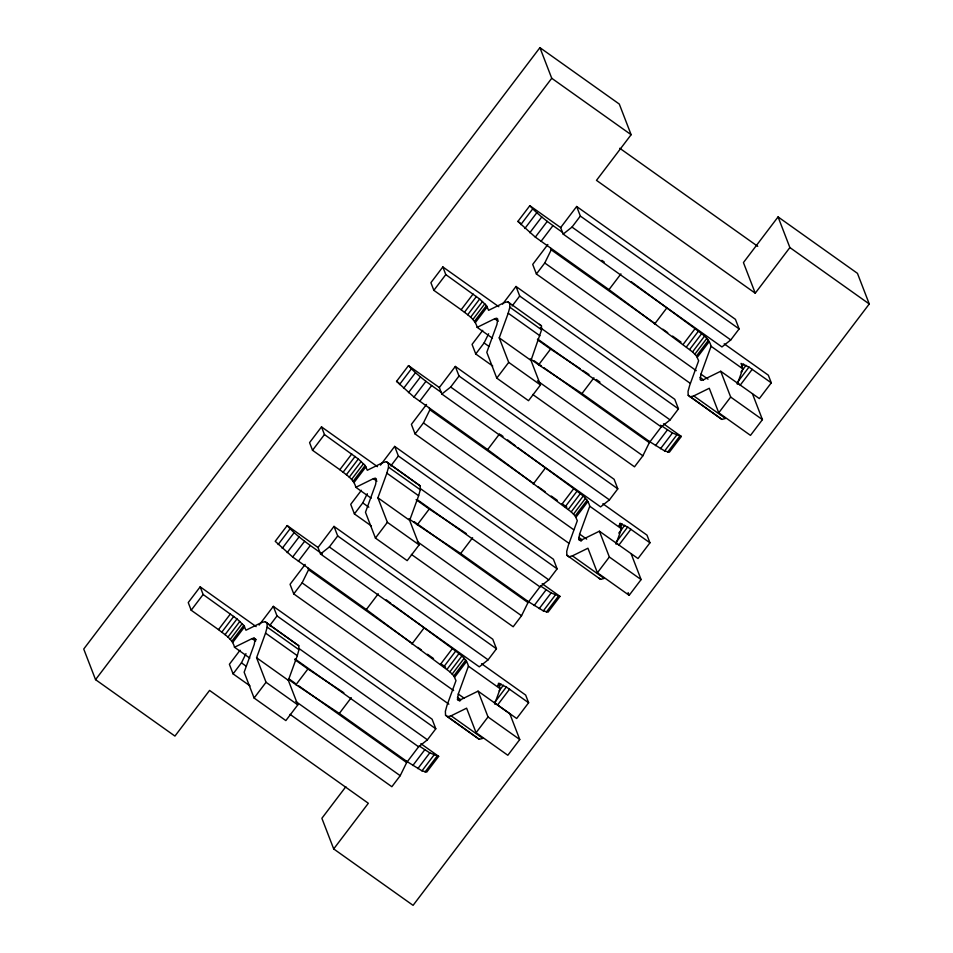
<?xml version="1.0" encoding="UTF-8"?>
<svg xmlns="http://www.w3.org/2000/svg" width="953" height="953" viewBox="0 0 953 953"><rect width="100%" height="100%" fill="white"/><g stroke="black" fill="none" stroke-linecap="round" stroke-linejoin="round"><path stroke-width="1.43" d="M234.509 647.242L252.068 638.605L254.034 638.105L255.094 638.951L254.284 644.347L244.147 672.21L254.106 698.025L285.852 720.587L297.801 704.851L266.042 682.277L256.583 657.749L265.542 633.114L267.185 627.11L267.031 623.202L265.089 621.666L261.479 622.583L245.957 630.219L243.801 625.454L236.987 618.926L203.132 594.493L200.178 586.834L188.241 602.57L191.196 610.23L218.499 629.635C224.598 634.603 232.615 638.951 234.509 647.242L249.805 658.118M297.801 704.851L288.33 680.323L297.3 655.676L298.944 649.684L298.789 645.777L265.089 621.666M355.838 487.305L373.397 478.656L375.363 478.156L376.423 479.002L375.613 484.41L365.476 512.261L375.434 538.076L407.181 560.638L419.129 544.902L387.371 522.327L377.912 497.8L386.87 473.164L388.526 467.161L388.359 463.253L386.418 461.717L382.808 462.634L367.286 470.27L365.142 465.505L358.316 458.977L324.461 434.544L321.506 426.884L309.57 442.621L312.524 450.281L339.828 469.698C345.927 474.665 353.944 479.014 355.838 487.305L371.134 498.169M419.129 544.902L409.659 520.374L418.629 495.739L420.273 489.735L420.118 485.827L386.418 461.717M477.179 327.356L494.726 318.719L496.692 318.207L497.752 319.052L496.942 324.461L486.804 352.312L496.763 378.127L528.522 400.701L540.458 384.952L508.711 362.378L499.241 337.862L508.211 313.215L509.855 307.223L509.7 303.316L507.746 301.767L504.149 302.685L488.615 310.333L486.471 305.568L479.657 299.028L445.801 274.595L442.847 266.935L430.899 282.684L433.853 290.343L461.157 309.749C467.268 314.716 475.273 319.064 477.179 327.356L492.463 338.22M540.458 384.952L531 360.425L541.602 329.786L541.447 325.878L539.505 324.342M318.004 547.487L334.003 526.39L492.772 639.237L496.465 648.802L488.103 659.821L479.276 666.838L320.518 553.991L318.004 547.487L287.175 525.568L275.226 541.316L292.666 557.017L366.333 609.539L449.887 671.829L453.831 675.88L455.987 680.645L447.028 705.28L445.373 711.283L445.539 715.191L447.481 716.727L451.091 715.81L466.613 708.174L476.071 732.702L507.83 755.264L519.766 739.528L509.807 713.714L478.061 691.151L460.502 699.788L458.536 700.288L457.476 699.442L458.286 694.046L468.423 666.183C466.529 657.892 458.512 653.544 452.413 648.576L393.077 605M602.868 503.768L646.992 535.133L649.946 542.793L638.01 558.541L599.389 531.202L581.83 539.839L579.865 540.339L578.805 539.493L579.615 534.097L589.752 506.234C587.858 497.942 579.841 493.594 573.742 488.627L517.824 447.636M724.197 343.83L768.332 375.196L771.287 382.844L759.338 398.592L720.718 371.253L703.171 379.89L701.205 380.39L700.145 379.556L700.955 374.148L711.081 346.284C709.187 337.993 701.182 333.645 695.071 328.678L631.184 281.659M494.607 704.076L500.182 688.757L498.395 683.325L506.329 686.994L528.617 702.742L516.681 718.491L494.393 702.742L506.329 686.994M615.936 544.127L621.511 528.808L619.724 523.376L627.658 527.045L649.946 542.793M737.265 384.178L742.84 368.859L741.053 363.427L748.998 367.108L771.287 382.844M250.055 685.922L233.08 673.866L241.443 662.847L245.969 653.651M448.875 704.16L293.75 593.898L302.113 582.879L308.569 569.739L307.902 568.012M371.384 525.985L354.421 513.917L362.771 502.898L367.298 493.702M569.001 543.341L415.079 433.949L423.442 422.929L429.898 409.79L429.231 408.063M492.713 366.035L475.75 353.968L484.1 342.949L488.627 333.753M690.329 383.404L536.408 273.999L544.771 262.98L551.227 249.841L550.572 248.114M290.046 714.357L391.85 786.713L400.212 775.694L406.669 762.555L406.002 760.828M411.374 554.408L513.179 626.764L521.541 615.745L527.998 602.606L527.331 600.878M532.703 394.459L634.507 466.815L642.87 455.796L649.327 442.657L648.671 440.941M755.252 293.202L596.483 180.355L631.124 134.707L619.295 104.068L539.922 47.65L83.733 649.029L95.55 679.656L174.935 736.085L209.565 690.425L368.334 803.272L333.705 848.932L413.078 905.35L869.267 303.971L857.45 273.344L778.065 216.915L743.435 262.575L755.252 293.202L789.882 247.554L778.065 216.915M95.55 679.656L551.739 78.277L539.922 47.65M191.196 610.23L203.132 594.493M312.524 450.281L324.461 434.544M433.853 290.343L445.801 274.595M631.136 553.764L641.095 579.579L629.159 595.315L597.4 572.753L587.941 548.225L572.419 555.861L568.81 556.79L566.868 555.242L566.713 551.334L568.357 545.33L577.315 520.695L575.171 515.93L571.216 511.88L487.662 449.59L413.995 397.067L396.567 381.367L408.503 365.618L439.333 387.537L441.847 394.042L600.604 506.889L609.432 499.884L617.794 488.853L614.101 479.288L455.331 366.44L439.333 387.537M690.139 396.841L693.748 395.924L725.507 418.486L721.897 419.403L688.197 395.292L688.042 391.385L689.686 385.393L698.644 360.746L696.5 355.981L692.545 351.931L608.991 289.641L535.324 237.13L517.896 221.418L529.832 205.681L560.662 227.588L563.175 234.093L721.945 346.94L730.76 339.935L739.123 328.916L735.43 319.338L576.66 206.491L560.662 227.588M278.145 544.52L290.081 528.772L287.175 525.568M399.474 384.571L411.41 368.823L408.503 365.618M520.803 224.622L532.739 208.886L529.832 205.681M218.499 629.635L230.447 613.899M339.828 469.698L351.776 453.95M461.157 309.749L473.105 294M282.195 548.38L294.143 532.632L290.081 528.772M403.536 388.431L415.472 372.683L411.41 368.823M524.865 228.482L536.801 212.733L532.739 208.886M221.835 632.113L233.783 616.365M343.163 472.164L355.112 456.416M464.504 312.215L476.44 296.466M287.151 552.633L299.087 536.896L294.143 532.632M408.48 392.684L420.428 376.947L415.472 372.683M529.808 232.735L541.757 216.998L536.801 212.733M225.051 634.662L236.987 618.926M346.38 474.725L358.316 458.977M467.709 314.776L479.657 299.028M227.91 637.14L239.858 621.404M349.239 477.203L361.187 461.455M470.579 317.254L482.516 301.505M230.233 639.38L242.181 623.631M292.666 557.017L304.603 541.28L299.087 536.896M351.574 479.43L363.51 463.682M413.995 397.067L425.931 381.331L420.428 376.947M472.902 319.481L484.839 303.733M535.324 237.13L547.26 221.382L541.757 216.998M231.865 641.202L243.801 625.454M353.194 481.253L365.142 465.505M474.523 321.304L486.471 305.568M232.675 642.501L244.623 626.752M354.004 482.552L365.952 466.803M475.344 322.602L487.281 306.866M298.384 561.246L310.321 545.497L322.233 553.967M419.713 401.296L431.649 385.548L441.179 392.326M541.042 241.347L552.978 225.599L562.508 232.377M240.061 650.232L229.387 664.289L233.08 673.866M259.109 625.108L273.332 606.358L432.102 719.205L435.795 728.783L427.432 739.802L418.617 746.807L294.977 658.928M305.174 564.402L290.057 584.32L293.75 593.898M361.39 490.283L350.716 504.351L354.421 513.917M380.45 465.159L394.673 446.409L553.431 559.256L557.124 568.834L548.773 579.853L539.946 586.869L417.521 499.849M426.503 404.453L411.386 424.371L415.079 433.949M482.718 330.334L472.057 344.402L475.75 353.968M502.66 304.043L516.002 286.472L674.76 399.307L678.453 408.885L670.102 419.904L661.275 426.92L537.635 339.042M547.832 244.504L532.715 264.422L536.408 273.999M269.508 625.847L277.025 615.936L273.332 606.358M320.518 553.991L329.333 546.974L337.696 535.955L334.003 526.39M390.837 465.898L398.366 455.987L394.673 446.409M441.847 394.042L450.674 387.037L459.024 376.018L455.331 366.44M512.166 305.961L519.695 296.038L516.002 286.472M563.175 234.093L572.003 227.088L580.353 216.069L576.66 206.491M254.106 698.025L266.042 682.277M375.434 538.076L387.371 522.327M496.763 378.127L508.711 362.378M288.807 679.608L295.978 684.707L307.914 668.97L343.83 692.771M408.944 518.813L417.307 524.758L429.255 509.021L466.41 533.644M530.273 358.864L538.636 364.82L550.584 349.072L580.306 368.775M366.333 609.539L378.27 593.79M487.662 449.59L499.598 433.853M608.991 289.641L620.939 273.904M295.978 684.707L339.328 713.44L351.264 697.691M417.307 524.758L460.656 553.49L472.593 537.742M538.636 364.82L581.985 393.541L593.933 377.805M411.899 644.002L423.835 628.265M533.227 484.064L545.164 468.316M654.556 324.115L666.492 308.367M345.856 786.69L321.876 818.293L333.705 848.932M440.477 664.324L452.413 648.576M561.805 504.375L573.742 488.627M683.134 344.426L695.071 328.678M443.812 666.79L455.748 651.042M565.141 506.841L577.077 491.093M686.47 346.892L698.418 331.156M447.017 669.351L458.965 653.603M568.345 509.402L580.294 493.654M689.686 349.453L701.622 333.705M449.887 671.829L461.824 656.081M571.216 511.88L583.153 496.132M692.545 351.931L704.493 336.183M452.21 674.057L464.147 658.309M573.539 514.108L585.487 498.359M694.868 354.159L706.816 338.422M453.831 675.88L465.779 660.131M575.171 515.93L587.108 500.194M696.5 355.981L708.436 340.245M454.652 677.178L466.589 661.43M575.981 517.229L587.918 501.492M697.31 357.28L709.258 341.543M407.276 761.733L419.213 745.996L429.779 752.87L438.666 756.348L426.73 772.085L422 770.834L407.276 761.733L339.328 713.44M528.605 601.784L540.554 586.047L551.108 592.933L560.007 596.399L548.058 612.136L543.329 610.885L528.605 601.784L460.656 553.49M649.934 441.835L661.882 426.098L672.449 432.984L681.335 436.45L669.387 452.199L664.658 450.936L649.934 441.835L581.985 393.541M412.828 765.521L424.764 749.773M534.156 605.572L546.093 589.824M655.485 445.623L667.434 429.886M417.843 768.618L429.779 752.87M539.172 608.669L551.108 592.933M660.5 448.72L672.449 432.984M422 770.834L433.937 755.086M543.329 610.885L555.277 595.137M664.658 450.936L676.606 435.199M425.026 772.013L436.974 756.277M546.355 612.064L558.303 596.328M667.696 452.115L679.632 436.379M497.597 685.552L499.312 683.301M618.938 525.603L620.641 523.352M499.312 686.184L501.016 683.944M619.795 527.366L622.357 523.995M741.124 367.417L743.685 364.046M499.146 690.818L503.41 685.195M618.771 533.12L624.751 525.258M740.957 372.051L746.08 365.309M627.658 527.045L615.721 542.793L618.962 544.997L630.898 529.26M748.998 367.108L737.05 382.844L740.29 385.048L752.227 369.311M476.071 732.702L488.019 716.954L478.061 691.151M597.4 572.753L609.348 557.005L599.389 531.202M752.477 393.827L762.436 419.63L750.487 435.378L718.741 412.804L730.677 397.067L720.718 371.253M497.621 704.946L509.569 689.198M693.748 395.924L709.27 388.276L718.741 412.804M566.868 555.242L600.569 579.353L604.166 578.435L572.419 555.861M447.481 716.727L479.24 739.302L482.837 738.384L451.091 715.81M582.783 370.407L588.978 374.517M551.739 78.277L631.124 134.707M789.882 247.554L869.267 303.971M619.76 148.263L757.742 246.339M580.353 216.069L739.123 328.916M572.003 227.088L730.76 339.935M601.855 260.348L604.238 262.039M711.081 346.284L742.84 368.859M517.896 221.418L520.267 223.109M551.227 249.841L655.652 324.056M662.895 329.214L667.731 332.645M672.556 336.075L681.014 342.091M544.771 262.98L696.262 370.657M700.955 374.148L708.008 379.163M730.677 397.067L762.436 419.63M700.05 377.424L703.576 379.925M688.197 395.292L721.897 419.403M519.695 296.038L678.453 408.885M507.746 301.767L541.447 325.878M540.422 327.737L670.102 419.904M509.855 307.223L541.602 329.786M508.211 313.215L539.958 335.79M442.847 266.935L498.8 306.711M663.514 423.787L681.335 436.45M596.352 379.52L599.985 382.105M537.432 339.733L550.584 349.072M494.726 318.719L498.252 321.221M534.168 360.806L541.447 365.976M543.865 367.691L649.327 442.657M499.241 337.862L531 360.425M484.1 342.949L488.949 346.404M537.432 380.855L642.87 455.796M459.024 376.018L617.794 488.853M450.674 387.037L609.432 499.884M589.752 506.234L621.511 528.808M396.567 381.367L398.938 383.058M429.898 409.79L533.108 483.147M537.945 486.578L545.187 491.736M551.227 496.025L557.267 500.313M562.103 503.744L566.928 507.187M423.442 422.929L573.718 529.737M579.615 534.097L586.679 539.112M609.348 557.005L641.095 579.579M578.721 537.373L582.247 539.874M578.805 539.493L581.163 541.173M398.366 455.987L557.124 568.834M388.359 463.253L420.118 485.827M420.297 488.544L548.773 579.853M388.526 467.161L420.273 489.735M386.87 473.164L418.629 495.739M321.506 426.884L377.471 466.66M542.186 583.736L560.007 596.399M416.104 499.67L429.255 509.021M373.397 478.656L376.923 481.17M414.055 521.613L527.998 602.606M377.912 497.8L409.659 520.374M362.771 502.898L368.835 507.21M417.307 541.661L521.541 615.745M337.696 535.955L496.465 648.802M329.333 546.974L488.103 659.821M481.539 663.717L525.663 695.082L528.617 702.742M468.423 666.183L500.182 688.757M308.569 569.739L411.779 643.096M417.819 647.385L421.44 649.958M427.48 654.258L433.52 658.547M440.762 663.693L445.599 667.136M302.113 582.879L453.604 690.556M458.286 694.046L464.171 698.227M488.019 716.954L519.766 739.528M457.392 697.31L460.918 699.824M457.476 699.442L459.834 701.122M445.539 715.191L479.24 739.302M277.025 615.936L435.795 728.783M267.031 623.202L298.789 645.777M298.968 648.493L427.432 739.802M267.185 627.11L298.944 649.684M200.178 586.834L256.143 626.609M265.542 633.114L297.3 655.676M420.857 743.674L438.666 756.348M294.775 659.619L307.914 668.97M254.034 638.105L256.381 639.773M252.068 638.605L255.595 641.119M289.093 678.977L295.144 683.289M298.777 685.874L406.669 762.555M256.583 657.749L288.33 680.323M241.443 662.847L246.291 666.29M295.978 701.611L400.212 775.694M547.26 221.382L552.978 225.599M425.931 381.331L431.649 385.548M304.603 541.28L310.321 545.497M500.742 434.711L503.017 436.438M507.58 439.881L515.549 445.909M386.251 599.83L390.801 603.273M598.615 577.816L600.569 579.353M660.608 425.193L661.275 426.92M628.11 592.599L629.159 595.315"/></g></svg>
